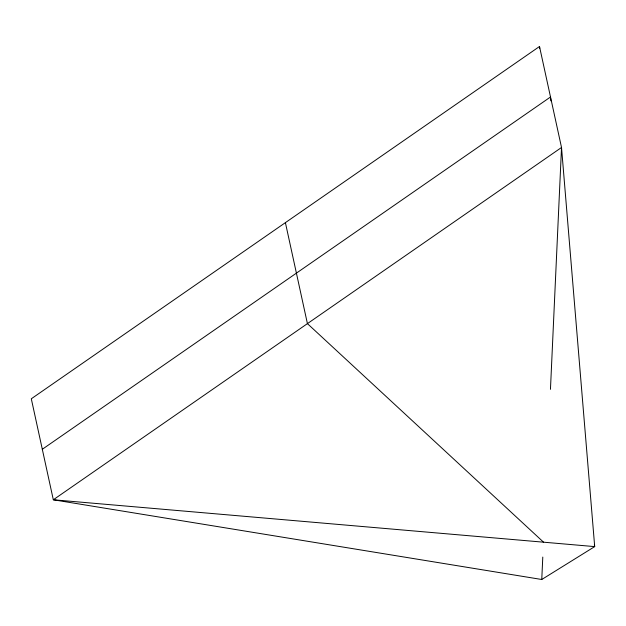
<?xml version="1.0" encoding="UTF-8"?>
<svg xmlns="http://www.w3.org/2000/svg" width="626" height="626" viewBox="0 0 626 626"><rect width="100%" height="100%" fill="white"/><g stroke="black" fill="none" stroke-linecap="round" stroke-linejoin="round"><path stroke-width="0.94" d="M539.495 48.452L539.502 46.504L31.3 398.785L53.32 499.775L541.764 579.496L594.7 546.608L561.522 147.486L539.502 46.504L539.706 48.445M541.764 579.496L542.789 557.07M550.457 389.333L561.522 147.486L53.32 499.775L594.7 546.608L594.309 544.8M42.31 449.28L550.512 96.991M543.54 542.179L307.421 323.626L285.401 222.645M550.606 97.969L550.88 100.888"/></g></svg>
